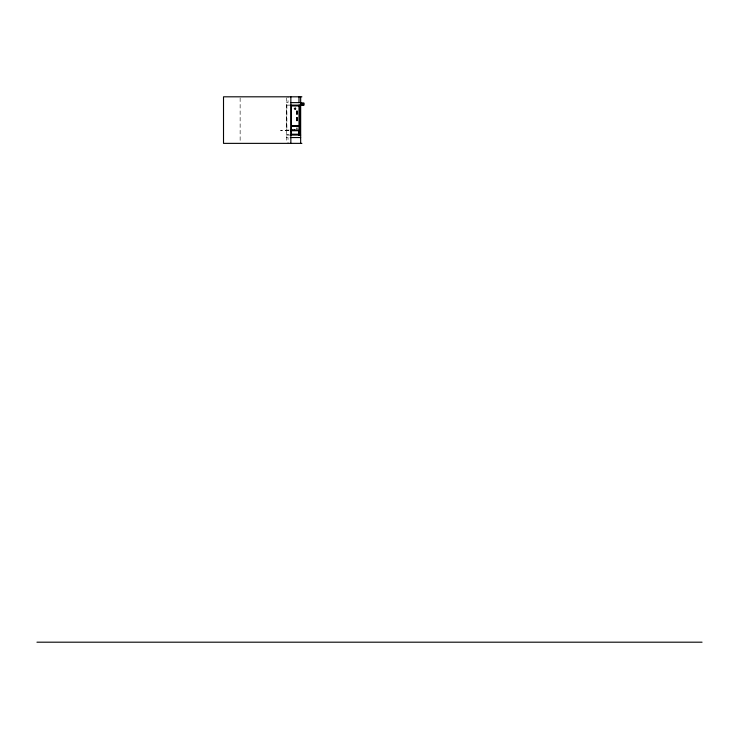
<?xml version="1.0" encoding="UTF-8"?>
<svg xmlns="http://www.w3.org/2000/svg" width="739" height="739" viewBox="0 0 739 739"><rect width="100%" height="100%" fill="white"/><g stroke="black" fill="none" stroke-linecap="round" stroke-linejoin="round"><path stroke-width="0.55" stroke-dasharray="3.69 2.77" d="M286.363 102.629L288.025 102.629L288.025 96.809M286.363 105.123L290.852 105.123M289.189 130.064L286.667 130.064L286.667 105.123M288.801 130.313L280.543 130.313L288.607 130.729M286.363 134.757L288.607 134.757M286.363 135.052L290.852 135.052M286.363 137.546L288.025 137.546L288.025 143.366M297.346 110.795L297.337 123.265M297.207 110.795L297.189 123.265M297.189 127.801L297.189 130.064M296.635 110.795L296.625 123.265M296.625 127.801L296.625 130.064M296.524 110.795L296.542 123.265M286.88 105.123L286.871 130.064M286.363 97.779L286.363 142.396M240.138 97.945L240.138 142.23"/><path stroke-width="1.11" d="M300.681 103.866L301.115 103.127L301.549 103.866M301.503 104.624L301.115 105.123L300.727 104.624M301.096 96.809L301.891 96.809M290.852 102.629L300.662 102.629M300.662 103.127L304.052 103.127L304.052 105.123L290.852 105.123M301.946 104.125L303.609 104.125M299.831 105.954L291.351 105.954L291.351 125.575L299.831 125.575M299.831 126.406L291.351 126.406L291.351 134.221L299.831 134.221M291.388 130.064L292.607 130.064M292.967 130.064L294.491 130.064M294.649 130.064L295.406 130.064M291.074 130.313L298.999 130.313M290.852 130.729L298.999 130.729M290.852 135.052L300.662 135.052M290.325 137.546L300.662 137.546M301.891 143.366L223.511 143.366L223.511 96.809L300.662 96.809L300.662 143.366M36.95 642.191L702.05 642.191M303.156 103.127L303.156 105.123M301.558 103.127L301.558 105.123M299.831 105.123L299.831 135.052M298.999 96.809L298.999 102.629M298.999 105.123L298.999 135.052M298.704 130.729L298.704 135.052M290.852 96.809L290.852 143.366M294.371 108.513C295.388 111.691 296.838 106.277 294.371 108.513M301.161 104.993A0.998 0.998 0 0 0 302.657 104.125A0.998 0.998 0 0 0 301.161 103.266A0.998 0.998 0 0 0 301.161 104.993"/></g></svg>
